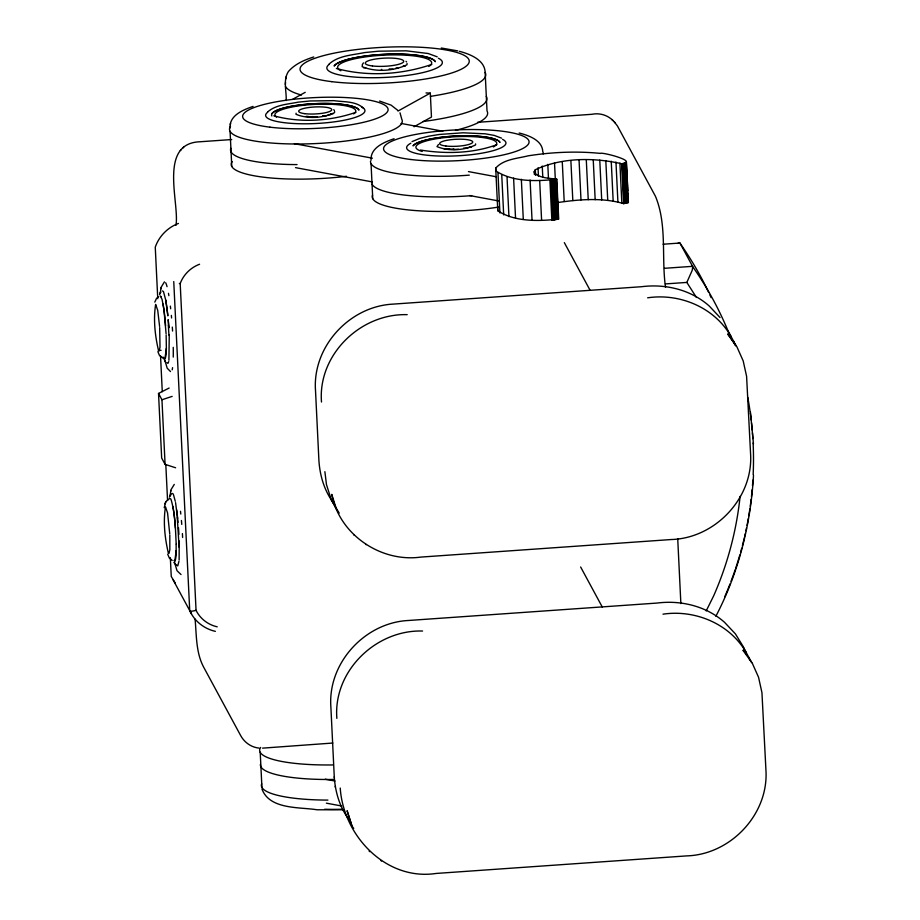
<?xml version="1.0" encoding="UTF-8"?>
<svg xmlns="http://www.w3.org/2000/svg" width="920" height="920" viewBox="0 0 920 920"><rect width="100%" height="100%" fill="white"/><g stroke="black" fill="none" stroke-linecap="round" stroke-linejoin="round"><path stroke-width="1.38" d="M166.37 348.231L164.945 358.616A31.429 3.105 86 0 0 166.37 348.231L166.14 335.041M179.124 560.05L179.216 540.948M230.092 127.903C229.126 115.345 243.489 109.71 253.08 106.409M230.38 124.786L230.54 123.107M286.166 100.51C286.661 91.183 282.854 80.04 288.385 71.553C294.986 63.951 304.347 59.972 313.731 56.959M285.338 84.468L285.522 82.501M285.855 78.879L286.028 76.935M296.102 113.206L296.01 114.287C307.694 119.186 323.138 118.093 334.535 112.654L334.638 111.573M362.273 65.412L362.158 66.677C375.751 72.369 393.702 71.104 406.962 64.779L407.077 63.526M371.082 160.23C370.104 147.683 384.468 142.048 394.059 138.736M475.617 143.899L475.513 144.98C464.117 150.431 448.672 151.512 436.988 146.613L438.495 144.428M753.503 475.341C750.777 524.216 738.576 572.78 715.875 616.25M173.754 281.589L189.727 610.742M164.45 281.865L161.138 287.236L160.195 293.342L160.298 292.652M168.912 360.249L169.257 334.592M164.22 507.679L165.864 501.664L169.222 498.778M174.282 484.403L170.97 489.762L170.039 495.868L170.131 495.178M178.94 561.407L177.755 565.892L176.767 565.167M160.827 288.788L160.942 287.994M170.66 491.315L170.775 490.532M362.308 64.584L363.434 62.893M154.802 302.116L156.526 298.367L158.562 296.619M217.189 626.819A32.522 31.625 -28.4 0 1 197.098 612.294L196.052 610.305L180.193 283.59L181.033 281.462A32.522 31.625 -28.4 0 1 199.583 264.236M159.562 294.63L160.862 292.089M168.728 361.606L167.923 363.354L166.934 362.629M164.875 503.815L165.232 503.033M165.485 502.481L165.864 501.664M169.395 497.156L171.43 493.913M174.777 561.142L176.203 550.769A31.429 3.105 86 0 1 174.777 561.142L173.926 560.521M706.192 610.926L713.655 595.872A338.916 329.555 -28.4 0 0 740.094 496.432M665.379 283.923L686.837 282.417L692.254 270.25L692.702 266.593L679.707 242.558L677.764 243.455M534.244 171.66L535.325 169.717C561.602 157.469 593.71 157.331 621.736 163.771C639.342 161.471 601.783 151.857 600.334 153.387C576.265 151.006 551.908 152.099 528.034 155.848C517.109 158.631 503.596 159.137 495.696 168.142L497.789 210.772C514.901 222.077 538.913 221.306 558.704 219.064L556.772 179.204C549.389 178.135 540.764 178.353 534.761 173.316L534.244 171.66L534.382 174.501M231.702 139.541L200.261 141.749C157.895 143.071 179.733 202.86 175.961 225.388M312.409 117.139L317.48 116.92M381.236 69.989L381.742 69.356M453.387 149.465L458.459 149.258M180.32 150.489L181.125 149.707M182.827 147.993L183.678 147.177M267.582 112.01C275.839 104.604 287.925 104.305 298.183 102.154L310.074 100.97L333.914 100.648C343.666 102.108 355.833 100.889 363.596 108.295M329.107 64.02C338.709 55.418 352.751 55.073 364.699 52.566L378.511 51.198L406.237 50.818L428.191 53.521L437.207 56.833M556.45 202.733C578.553 199.479 601.921 197.282 623.668 203.63L628.383 202.515L627.75 201.031M412.056 141.611L419.716 138.425L428.501 136.229L439.369 134.458L463.093 132.79L485.323 133.826L494.212 135.401L501.538 138.149M292.779 99.222L305.221 92.322M397.969 111.067L430.307 93.115L431.468 117.07L414.058 126.741M175.617 467.774L165.083 464.358L161.667 458.045L158.527 393.438L169.142 388.033M307.533 117.07L312.846 116.598M448.511 149.396L453.824 148.925M178.422 223.445C167.716 227.447 158.953 236.325 155.261 247.169L157.757 298.678M431.813 64.411C401.637 74.796 367.229 76.923 336.375 68.448M355.913 112.343C329.958 121.267 300.368 123.096 273.827 115.805M496.892 144.67C472.696 153.583 445.683 154.077 420.417 150.029M165.083 464.358L161.954 399.763L172.155 396.382M444.176 149.04L449.684 148.867M495.696 168.142L495.857 170.913C512.969 182.217 536.969 181.447 556.772 179.204M322.621 115.793L326.853 115.713M463.599 148.12L467.831 148.039M363.572 67.827L365.666 67.62M389.195 68.908L392.863 69.184M407.203 314.663C360.582 313.225 317.71 354.775 321.494 402.028M422.567 631.028C375.947 629.591 333.074 671.129 336.858 718.382M477.549 122.314L591.894 114.298C599.357 112.712 607.58 115.023 612.915 120.52M663.067 244.225L679.845 243.052A352.084 342.355 -28.4 0 1 708.699 292.445M664.47 268.306L692.449 266.34A352.084 342.355 -28.4 0 1 729.859 335.432M647.634 297.815C680.006 292.997 714.725 307.591 731.089 336.547M159.597 326.404L157.722 310.316L155.641 304.405C153.237 319.481 155.031 335.604 158.493 350.474L161.103 350.301M662.986 614.169C695.359 609.362 730.089 623.956 746.453 652.912M332.844 743.038L262.545 748.144M344.046 809.784L317.078 809.784C299.644 806.897 269.698 809.853 261.958 789.049M403.27 66.033L405.329 66.056M330.475 113.712L333.132 113.758M426.006 92.931L430.307 93.115M306.233 116.334L308.695 116.529M328.244 114.597L330.51 114.793M469.234 146.935L471.488 147.131M179.354 283.464L180.193 283.59M441.289 48.012L457.723 50.876M258.98 748.075C251.286 747.35 244.444 742.452 240.752 735.735L203.619 667.081C195.856 652.487 196.581 635.214 195.086 619.194M401.028 123.429L442.842 131.215M468.452 171.591L496.064 176.732M294.365 143.681L372.428 158.194M469.614 195.546L498.605 200.939M295.527 167.636L372.197 181.895M325.22 779.206L334.983 781.022M326.381 803.16L341.722 806.012M396.037 67.954L398.026 68.333M215.361 631.35C204.217 628.877 194.269 621.092 189.75 610.546M519.167 133.02C528.322 135.309 542.386 140.116 542.754 151.558A86.491 18.296 -2.8 0 1 543.271 153.927M459.322 51.301C469.579 53.958 484.817 59.742 485.15 72.427L487.013 110.894A100.567 21.275 -2.8 0 1 455.446 130.352M379.569 101.062L391.115 105.144L397.659 110.262M163.173 358.236L159.517 355.534L157.861 351.659M324.875 471.684L326.485 484.644L331.177 499.422L336.433 509.139L331.74 494.373L331.913 495.167C339.894 534.934 381.006 562.58 420.808 557.094L671.266 539.534C715.311 538.269 753.595 497.777 750.559 453.468L746.591 376.291L743.187 360.904L736.943 346.897L728.192 334.546M340.239 788.049L340.262 788.509C343.574 836.061 386.181 881.038 436.16 873.448L686.619 855.899C730.664 854.634 768.959 814.131 765.923 769.833L761.944 692.645L758.551 677.269L752.307 663.251L742.969 650.325L743.556 650.911M172.178 560.395L169.349 558.072L167.693 554.185M181.033 574.54L177.031 570.733L174.489 562.131M162.506 290.892L163.484 291.617L165.738 300.104L167.854 315.836A36.374 3.588 86 0 0 165.738 300.104M161.115 296.631L160.264 295.998L162.07 299.345L164.013 310.178L166.094 333.764M158.493 350.474L159.125 350.945L159.999 347.197L159.677 327.612M170.499 371.553L167.198 368.195L164.657 359.593M172.339 493.419L173.328 494.143L175.283 501.296M170.096 498.536L170.947 499.157C175.283 513.625 175.409 529.023 176.191 544.007M176.352 565.259L173.949 562.522M353.786 534.796L354.418 535.302M365.596 544.237L366.183 544.697M380.96 860.591L381.535 861.062M369.15 851.149L369.771 851.655M165.554 362.02L163.105 357.098M406.019 61.341L406.605 61.939M333.73 109.698L334.409 110.526M614.422 122.084L617.412 125.925L655.431 196.248C667.322 224.744 661.284 257.473 665.516 287.281M611.926 119.519L615.376 123.05M720.049 317.538L709.182 305.957C690.862 289.708 665.585 283.647 641.585 286.707L393.127 304.117C349.428 306.21 312.144 346.886 315.525 390.816L318.906 460.483C319.861 475.49 324.3 490.671 333.373 502.803M339.227 513.13L331.441 500.158M350.416 821.33C340.216 808.887 335.282 792.741 334.27 776.836L330.889 707.181C327.497 663.251 364.791 622.575 408.48 620.482L656.938 603.071C680.938 600.001 706.215 606.061 724.546 622.322L735.413 633.891L743.371 646.829L745.97 654.235M353.74 828.402L352.061 826.24L347.104 810.738L351.796 825.505M727.616 333.96L736.345 346.276L728.203 331.303M175.202 583.027L171.258 576.472L170.338 557.669M686.837 282.417L696.44 297.493M400.004 112.803L401.775 119.232A86.491 18.296 -2.8 0 1 314.237 143.635A86.491 18.296 -2.8 0 1 230.506 126.465M564.328 242.627L590.042 290.191M743.556 647.668L751.709 662.63M580.635 566.996L602.324 607.108M158.527 393.438L161.954 399.763M173.144 579.933L191.475 613.835M628.291 201.917L627.877 193.384M733.458 341.032L734.907 344.977M748.822 657.397L749.788 660.019M175.57 502.63L178.031 522.353M176.686 509.829L177.686 518.362M334.27 776.836L334.351 777.607M335.236 786.335L335.317 787.14M750.398 411.815L753.445 443.67M168.199 319.827L168.831 327.842A36.374 3.588 86 0 0 168.222 319.769M177.284 517.649L179.112 547.193M168.326 325.059L168.946 335.133M178.503 527.678L178.917 534.428M169.728 533.784L167.555 512.854L165.473 506.931C163.07 522.008 164.864 538.142 168.326 553.012L168.958 553.472L169.832 549.723L169.809 535.003M497.628 208L497.789 210.772M677.718 538.602L680.869 603.612M626.439 162.265L628.383 202.515M626.255 161.851L627.785 190.636M626.014 162.76L627.946 202.618M625.312 162.92L627.256 202.779M624.473 163.127L626.405 202.986M623.576 163.334L625.508 203.193M622.748 163.53L624.68 203.389M622.104 163.691L624.036 203.55M621.736 163.771L623.668 203.63M619.896 163.127L621.828 202.986M615.963 162.07L617.906 201.928M611.236 161.207L613.168 201.066M605.808 160.528L607.74 200.399M599.771 160.08L601.703 199.939M593.239 159.839L595.171 199.709M586.293 159.839L588.236 199.709M579.059 160.091L580.991 199.95M570.883 160.666L572.815 200.525M562.269 161.632L564.202 201.492M556.439 179.285L558.371 219.144M555.737 179.446L557.669 219.305M554.518 162.874L555.346 179.952M554.806 179.676L556.738 219.535M553.759 179.917L555.703 219.776M552.747 180.159L554.679 220.018M551.873 180.366L553.817 220.225M551.287 180.504L553.219 220.363M549.918 180.561L551.862 220.432M547.791 164.358L548.481 178.595M542.248 166.025L542.8 177.41M539.672 180.481L541.604 220.34M538.039 167.831L538.453 176.364M535.325 169.717L535.601 175.421M530.092 180.032L532.024 219.903M521.341 179.25L523.284 219.109M513.601 178.146L515.534 218.005M507.012 176.732L508.944 216.602M501.756 175.053L503.688 214.912M497.973 173.098L499.916 212.957M371.047 163.587L372.749 198.708M230.069 131.261L231.771 166.382M260.21 752.238L261.924 787.359M160.54 355.913L162.276 391.69M165.818 464.657L167.555 500.434M176.134 544.249L176.145 551.115M346.495 176.295A86.491 18.296 -2.8 0 1 232.208 161.586M297.056 164.599A86.491 18.296 -2.8 0 1 230.839 148.281M334.178 65.918A51.083 10.81 -2.8 0 1 385.618 54.337A51.083 10.81 -2.8 0 1 435.332 61.64M438.391 58.236A57.799 12.225 -2.8 0 1 387.274 77.303A57.799 12.225 -2.8 0 1 329.153 64.365M485.15 72.427A100.567 21.275 -2.8 0 1 430.399 96.37M301.449 95.036A100.567 21.275 -2.8 0 1 285.487 86.422M486.312 96.381A100.567 21.275 -2.8 0 1 423.096 121.509M340.837 70.76A47.069 9.959 -2.8 0 1 384.008 55.154A47.069 9.959 -2.8 0 1 428.835 66.436M334.305 65.814A50.945 10.775 -2.8 0 1 385.606 54.268A50.945 10.775 -2.8 0 1 435.183 61.559M271.94 113.631A43.93 9.292 -2.8 0 1 316.181 103.672A43.93 9.292 -2.8 0 1 358.926 109.951M361.56 107.03A49.714 10.522 -2.8 0 1 317.607 123.429A49.714 10.522 -2.8 0 1 267.616 112.297M276.529 117.15A40.48 8.567 -2.8 0 1 316.112 104.316A40.48 8.567 -2.8 0 1 353.636 113.896M271.837 115.977A43.815 9.269 -2.8 0 1 310.454 103.937A43.815 9.269 -2.8 0 1 358.811 109.882M498.904 207.034A86.491 18.296 -2.8 0 1 410.872 210.174A86.491 18.296 -2.8 0 1 372.531 195.132M471.684 195.626A86.491 18.296 -2.8 0 1 372.048 184.195M499.916 142.29A43.93 9.292 -2.8 0 0 457.159 135.999A43.815 9.269 -2.8 0 0 413.034 145.877A43.93 9.292 -2.8 0 1 457.159 135.999A43.815 9.269 -2.8 0 1 499.79 142.209M502.55 139.357A49.714 10.522 -2.8 0 1 455.342 155.917A49.714 10.522 -2.8 0 1 410.815 143.232M469.292 175.133A86.491 18.296 -2.8 0 1 370.53 161.218M422.257 151.466A40.48 8.567 -2.8 0 1 453.123 136.862A40.48 8.567 -2.8 0 1 493.35 146.97M172.891 506.494A31.429 3.105 86 0 1 175.421 528.126M180.492 511.301A45.252 4.462 86 0 1 180.791 514.05M181.424 520.501A45.252 4.462 86 0 1 181.757 524.411M182.401 533.577A45.252 4.462 86 0 1 182.62 537.487M709.906 295.032A352.084 342.355 -28.4 0 1 711.102 297.631M747.753 397.302A352.084 342.355 -28.4 0 1 750.087 411.459M750.283 412.884A352.084 342.355 -28.4 0 1 751.203 420.003M751.525 422.866A352.084 342.355 -28.4 0 1 752.226 430.019M752.456 432.883A352.084 342.355 -28.4 0 1 752.859 438.621M753.1 442.934A352.084 342.355 -28.4 0 1 753.158 474.616M752.859 480.113A352.084 342.355 -28.4 0 1 752.48 485.622M752.134 489.75A352.084 342.355 -28.4 0 1 751.444 496.627M751.134 499.376A352.084 342.355 -28.4 0 1 750.248 506.23M749.857 508.967A352.084 342.355 -28.4 0 1 748.788 515.798M748.317 518.523A352.084 342.355 -28.4 0 1 747.051 525.332M746.499 528.045A352.084 342.355 -28.4 0 1 745.936 530.759M745.349 533.473A352.084 342.355 -28.4 0 1 744.728 536.164M744.418 537.521A352.084 342.355 -28.4 0 1 742.417 545.594M741.716 548.274A352.084 342.355 -28.4 0 1 740.611 552.287M739.841 554.955A352.084 342.355 -28.4 0 1 735.701 568.215M735.264 569.526A352.084 342.355 -28.4 0 1 731.032 581.313M730.031 583.912A352.084 342.355 -28.4 0 1 724.741 596.781M196.052 610.305A5.623 1.276 -15.2 0 1 190.888 611.179M163.058 303.968A31.429 3.105 86 0 1 165.589 325.599M165.68 282.762A45.252 4.462 86 0 1 167.049 286.672M168.475 293.33A45.252 4.462 86 0 1 168.877 295.665M170.349 306.096A45.252 4.462 86 0 1 170.66 308.775M171.35 315.41A45.252 4.462 86 0 1 171.591 317.975M172.316 327.094A45.252 4.462 86 0 1 172.569 331.039M173.236 347.346A45.252 4.462 86 0 1 173.248 357.075M172.58 367.643A45.252 4.462 86 0 1 172.189 369.84M333.12 764.934A86.491 18.296 -2.8 0 1 260.647 747.442M333.834 779.458A86.491 18.296 -2.8 0 1 260.394 764.394M327.911 800.101A86.491 18.296 -2.8 0 1 261.694 783.782M341.492 809.255A72.818 15.41 -2.8 0 1 324.668 809.266M331.832 81.662A84.674 17.917 -2.8 0 0 468.257 64.009A84.674 17.917 -2.8 0 0 353.786 49.921A84.674 17.917 -2.8 0 0 331.832 81.662M372.473 65.964A19.251 4.071 -2.8 0 0 403.5 61.95A19.251 4.071 -2.8 0 0 377.464 58.754A19.251 4.071 -2.8 0 0 372.473 65.964M269.928 127.167A72.818 15.41 -2.8 0 0 387.251 111.987A72.818 15.41 -2.8 0 0 288.799 99.877A72.818 15.41 -2.8 0 0 269.928 127.167M304.876 113.677A16.56 3.507 -2.8 0 0 331.556 110.227A16.56 3.507 -2.8 0 0 309.166 107.468A16.56 3.507 -2.8 0 0 304.876 113.677M410.906 159.505A72.818 15.41 -2.8 0 0 528.229 144.313A72.818 15.41 -2.8 0 0 429.789 132.204A72.818 15.41 -2.8 0 0 410.906 159.505M445.855 146.004A16.56 3.507 -2.8 0 0 472.535 142.554A16.56 3.507 -2.8 0 0 450.156 139.794A16.56 3.507 -2.8 0 0 445.855 146.004"/></g></svg>
